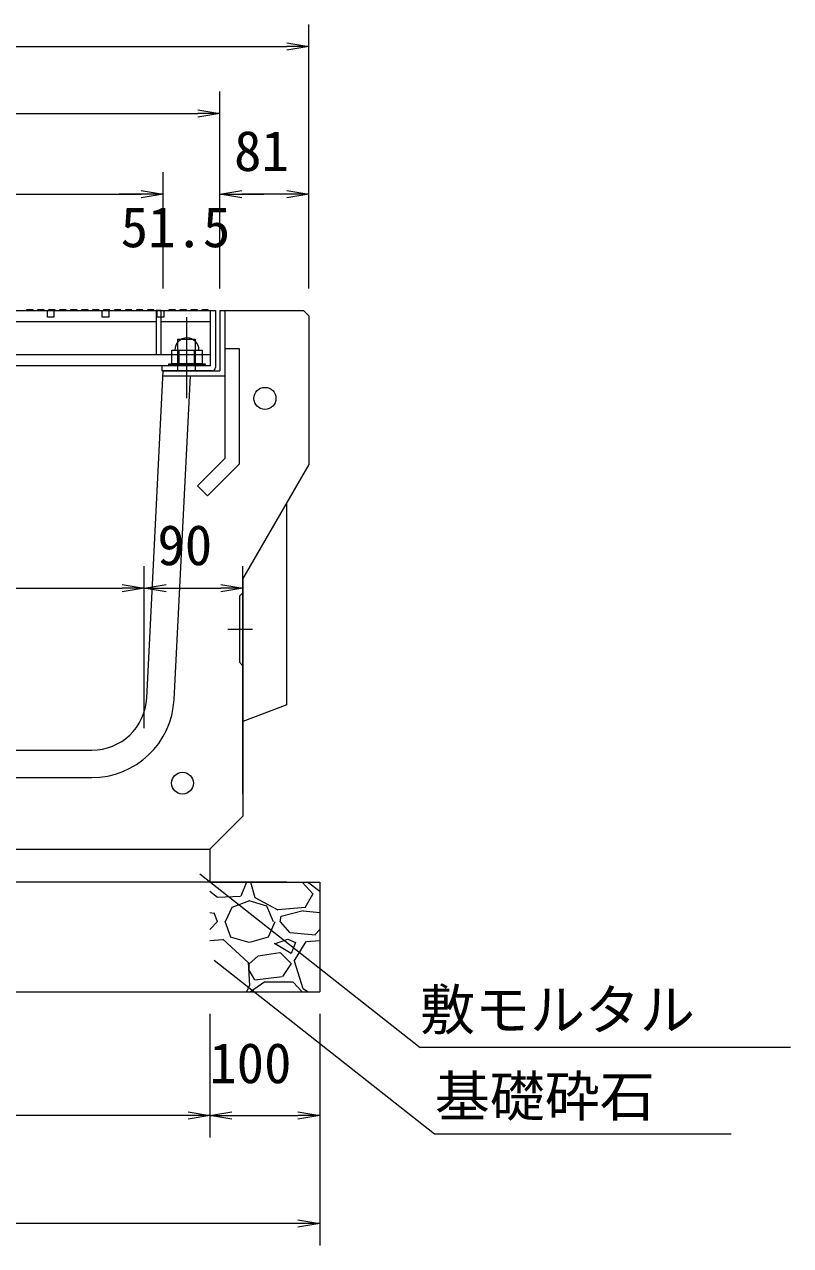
# Model space of a CAD drawing. Units: millimetres, scale not verified. Extents: x 0 to 84100, y 0 to 59400.
# Drawn here: x 17187 to 20674, y 46701 to 52256 of the extents above; entities that cross this region are included whole.
import ezdxf
from ezdxf.enums import TextEntityAlignment as Align

# ---------------------------------------------------------------- set-up
doc = ezdxf.new("R2010")
doc.units = ezdxf.units.MM
doc.header["$LTSCALE"] = 100
for name, color, linetype, lineweight in [('D-STR-DIM（寸法）', 7, 'Continuous', 18), ('D-STR-HTXT（旗揚げ）', 7, 'Continuous', 18), ('D-STR-STR1（構造物）', 7, 'Continuous', 18), ('D-STR-STRn（構造物）', 7, 'Continuous', 18), ('D-STR（構造物外形線）', 1, 'Continuous', 18)]:
    doc.layers.add(name, color=color, linetype=linetype, lineweight=lineweight)
doc.layers.add('D-STR-TXT（文字）', color=7, linetype='Continuous')
doc.styles.add('ＭＳ ゴシック', font='')
doc.styles.get('ＭＳ ゴシック').set_extended_font_data('MS Gothic')

msp = doc.modelspace()

# ---------------------------------------------------------------- linework, layer by layer
at = {"layer": 'D-STR-DIM（寸法）'}
for p, q in [((18481.4, 51054.4), (18481.4, 52255.7)), ((18381.4, 52172.4), (18481.4, 52155.7)), ((15731.4, 52155.7), (18381.4, 52155.7)), ((18481.4, 52155.7), (18381.4, 52139.1)), ((18481.4, 52155.7), (18381.4, 52155.7)), ((18076.4, 51054.4), (18076.4, 51951)), ((16136.4, 51851), (17976.4, 51851)), ((17976.4, 51867.6), (18076.4, 51851)), ((18076.4, 51851), (17976.4, 51834.3)), ((18076.4, 51851), (17976.4, 51851)), ((17818.9, 51054.4), (17818.9, 51583.9)), ((17818.9, 51054.4), (17818.9, 51583.9)), ((18076.4, 51054.4), (18076.4, 51583.9)), ((18076.4, 51054.4), (18076.4, 51583.9)), ((18481.4, 51054.4), (18481.4, 51583.9)), ((17718.9, 51500.6), (17818.9, 51483.9)), ((17718.9, 51500.6), (17818.9, 51483.9)), ((18076.4, 51483.9), (18176.4, 51500.6)), ((18076.4, 51483.9), (18176.4, 51500.6)), ((18381.4, 51500.6), (18481.4, 51483.9)), ((16393.9, 51483.9), (17718.9, 51483.9)), ((17718.9, 51483.9), (17618.9, 51483.9)), ((17818.9, 51483.9), (17718.9, 51467.3)), ((17818.9, 51483.9), (17718.9, 51483.9)), ((17818.9, 51483.9), (17718.9, 51467.3)), ((17818.9, 51483.9), (17718.9, 51483.9)), ((18176.4, 51467.3), (18076.4, 51483.9)), ((18076.4, 51483.9), (18176.4, 51483.9)), ((18176.4, 51467.3), (18076.4, 51483.9)), ((18076.4, 51483.9), (18176.4, 51483.9)), ((18176.4, 51483.9), (18276.4, 51483.9)), ((18381.4, 51483.9), (18176.4, 51483.9)), ((18481.4, 51483.9), (18381.4, 51467.3)), ((18481.4, 51483.9), (18381.4, 51483.9)), ((17731.4, 49054.4), (17731.4, 49791)), ((17731.4, 49054.4), (17731.4, 49791)), ((18181.4, 48754.4), (18181.4, 49791)), ((16481.4, 49691), (17631.4, 49691)), ((17631.4, 49707.6), (17731.4, 49691)), ((17731.4, 49691), (17631.4, 49674.3)), ((17731.4, 49691), (17631.4, 49691)), ((17731.4, 49691), (17831.4, 49707.6)), ((17831.4, 49674.3), (17731.4, 49691)), ((17731.4, 49691), (17831.4, 49691)), ((17831.4, 49691), (18081.4, 49691)), ((18081.4, 49707.6), (18181.4, 49691)), ((18181.4, 49691), (18081.4, 49674.3)), ((18181.4, 49691), (18081.4, 49691)), ((18031.4, 47754.4), (18031.4, 47193.2)), ((18031.4, 47754.4), (18031.4, 47193.2)), ((18531.4, 47754.4), (18531.4, 47193.2)), ((18531.4, 47754.4), (18531.4, 46700.9)), ((17931.4, 47293.2), (16181.4, 47293.2)), ((17931.4, 47309.9), (18031.4, 47293.2)), ((18031.4, 47293.2), (17931.4, 47276.6)), ((18031.4, 47293.2), (17931.4, 47293.2)), ((18031.4, 47293.2), (18131.4, 47309.9)), ((18131.4, 47276.6), (18031.4, 47293.2)), ((18031.4, 47293.2), (18131.4, 47293.2)), ((18131.4, 47293.2), (18431.4, 47293.2)), ((18431.4, 47309.9), (18531.4, 47293.2)), ((18531.4, 47293.2), (18431.4, 47276.6)), ((18531.4, 47293.2), (18431.4, 47293.2)), ((18431.4, 46800.9), (15681.4, 46800.9)), ((18431.4, 46817.5), (18531.4, 46800.9)), ((18531.4, 46800.9), (18431.4, 46784.2)), ((18531.4, 46800.9), (18431.4, 46800.9))]:
    msp.add_line(p, q, dxfattribs=at)
at = {"layer": 'D-STR-HTXT（旗揚げ）'}
for p, q in [((17985.3, 48391.2), (18988, 47602.1)), ((18050.8, 47998.8), (19053.4, 47209.6)), ((20673.6, 47602.1), (18988, 47602.1)), ((20402.5, 47208.3), (19055.1, 47208.3))]:
    msp.add_line(p, q, dxfattribs=at)
at = {"layer": 'D-STR-STR1（構造物）'}
for p, q in [((16326.4, 50954.4), (17786.4, 50954.4)), ((17196.4, 50957.9), (17196.4, 50954.4)), ((17226.4, 50957.9), (17196.4, 50957.9)), ((17226.4, 50954.4), (17226.4, 50957.9)), ((17246.4, 50957.9), (17246.4, 50954.4)), ((17276.4, 50957.9), (17246.4, 50957.9)), ((17276.4, 50954.4), (17276.4, 50957.9)), ((17291.4, 50924.4), (17291.4, 50954.4)), ((17291.4, 50954.4), (17321.4, 50954.4)), ((17296.4, 50957.9), (17296.4, 50954.4)), ((17326.4, 50957.9), (17296.4, 50957.9)), ((17321.4, 50954.4), (17321.4, 50924.4)), ((17326.4, 50954.4), (17326.4, 50957.9)), ((17346.4, 50957.9), (17346.4, 50954.4)), ((17376.4, 50957.9), (17346.4, 50957.9)), ((17376.4, 50954.4), (17376.4, 50957.9)), ((17396.4, 50957.9), (17396.4, 50954.4)), ((17426.4, 50957.9), (17396.4, 50957.9)), ((17426.4, 50954.4), (17426.4, 50957.9)), ((17446.4, 50957.9), (17446.4, 50954.4)), ((17476.4, 50957.9), (17446.4, 50957.9)), ((17476.4, 50954.4), (17476.4, 50957.9)), ((17496.4, 50957.9), (17496.4, 50954.4)), ((17526.4, 50957.9), (17496.4, 50957.9)), ((17526.4, 50954.4), (17526.4, 50957.9)), ((17541.4, 50924.4), (17541.4, 50954.4)), ((17541.4, 50954.4), (17571.4, 50954.4)), ((17546.4, 50957.9), (17546.4, 50954.4)), ((17576.4, 50957.9), (17546.4, 50957.9)), ((17571.4, 50954.4), (17571.4, 50924.4)), ((17576.4, 50954.4), (17576.4, 50957.9)), ((17596.4, 50957.9), (17596.4, 50954.4)), ((17626.4, 50957.9), (17596.4, 50957.9)), ((17626.4, 50954.4), (17626.4, 50957.9)), ((17646.4, 50957.9), (17646.4, 50954.4)), ((17676.4, 50957.9), (17646.4, 50957.9)), ((17676.4, 50954.4), (17676.4, 50957.9)), ((17696.4, 50957.9), (17696.4, 50954.4)), ((17726.4, 50957.9), (17696.4, 50957.9)), ((17726.4, 50954.4), (17726.4, 50957.9)), ((17746.4, 50957.9), (17746.4, 50954.4)), ((17776.4, 50957.9), (17746.4, 50957.9)), ((17776.4, 50954.4), (17776.4, 50957.9)), ((17808.9, 50954.4), (17786.4, 50954.4)), ((17786.4, 50954.4), (17786.4, 50754.4)), ((17791.4, 50924.4), (17791.4, 50954.4)), ((17791.4, 50954.4), (17821.4, 50954.4)), ((17808.9, 50954.4), (18033.9, 50954.4)), ((17808.9, 50754.4), (17808.9, 50954.4)), ((17821.4, 50954.4), (17821.4, 50924.4)), ((17843.9, 50957.9), (17843.9, 50954.4)), ((17873.9, 50957.9), (17843.9, 50957.9)), ((17873.9, 50954.4), (17873.9, 50957.9)), ((17893.9, 50957.9), (17893.9, 50954.4)), ((17923.9, 50957.9), (17893.9, 50957.9)), ((17923.9, 50954.4), (17923.9, 50957.9)), ((17943.9, 50957.9), (17943.9, 50954.4)), ((17973.9, 50957.9), (17943.9, 50957.9)), ((17973.9, 50954.4), (17973.9, 50957.9)), ((17993.9, 50957.9), (17993.9, 50954.4)), ((18023.9, 50957.9), (17993.9, 50957.9)), ((18023.9, 50954.4), (18023.9, 50957.9)), ((18033.9, 50954.4), (18056.4, 50954.4)), ((18033.9, 50704.4), (18033.9, 50954.4)), ((18056.4, 50954.4), (18056.4, 50694.4)), ((16326.4, 50904.4), (17786.4, 50904.4)), ((17321.4, 50924.4), (17291.4, 50924.4)), ((17571.4, 50924.4), (17541.4, 50924.4)), ((17821.4, 50924.4), (17791.4, 50924.4)), ((17808.9, 50904.4), (18033.9, 50904.4)), ((17923.9, 50924.2), (17923.9, 50555.4)), ((17857.1, 50774.4), (17995.7, 50774.4)), ((17857.1, 50711.9), (17857.1, 50774.4)), ((17891.8, 50711.9), (17891.8, 50774.4)), ((17961.1, 50711.9), (17961.1, 50774.4)), ((17995.7, 50774.4), (17995.7, 50711.9)), ((16326.4, 50754.4), (17786.4, 50754.4)), ((17786.4, 50754.4), (17808.9, 50754.4)), ((17808.9, 50754.4), (18033.9, 50754.4)), ((16326.4, 50704.4), (17786.4, 50704.4)), ((17786.4, 50704.4), (17808.9, 50704.4)), ((17808.9, 50704.4), (18033.9, 50704.4)), ((17813.9, 50704.4), (18033.9, 50704.4)), ((17813.9, 50679.4), (17813.9, 50704.4)), ((18041.4, 50679.4), (17813.9, 50679.4)), ((17843.9, 50711.9), (18008.9, 50711.9)), ((17843.9, 50704.4), (17843.9, 50711.9)), ((17926.4, 50704.4), (17843.9, 50704.4)), ((17995.7, 50711.9), (17857.1, 50711.9)), ((18008.9, 50704.4), (17926.4, 50704.4)), ((18008.9, 50711.9), (18008.9, 50704.4)), ((18181.4, 49670.4), (18165.4, 49654.4)), ((18165.4, 49654.4), (18165.4, 49354.4)), ((18112, 49504.4), (18224.6, 49504.4)), ((18165.4, 49354.4), (18181.4, 49338.4))]:
    msp.add_line(p, q, dxfattribs=at)
for centre, radius, start, end in [((17926.4, 50774.4), 55, 0, 180), ((18041.4, 50694.4), 15, 270, 0)]:
    msp.add_arc(centre, radius, start, end, dxfattribs=at)
at = {"layer": 'D-STR-STRn（構造物）'}
for p, q in [((18031.4, 48504.4), (18031.4, 48354.4)), ((18381.4, 48354.4), (16081.4, 48354.4)), ((18031.4, 48354.4), (18531.4, 48354.4)), ((18198.3, 48354.4), (18171.4, 48290.3)), ((18215.4, 48354.1), (18235.4, 48284.1)), ((18500.5, 48299.2), (18450.9, 48354.4)), ((18531.4, 48310.9), (18475.1, 48354.4)), ((18531.4, 48354.4), (18531.4, 47854.4)), ((18065.5, 48284.5), (18031.4, 48310.9)), ((18170.8, 48288.9), (18065.8, 48283.9)), ((18235.3, 48283.8), (18340.3, 48228.8)), ((18464.6, 48238.9), (18499.6, 48298.9)), ((18130.5, 48239), (18100.5, 48174)), ((18210.7, 48269.1), (18130.7, 48239.1)), ((18290.5, 48244.1), (18210.5, 48269.1)), ((18320.7, 48174.1), (18290.7, 48244.1)), ((18340.9, 48230.2), (18465.9, 48240.2)), ((18355.7, 48199.4), (18455.7, 48224.4)), ((18455.1, 48223.6), (18531.4, 48215.5)), ((18031.4, 48215.5), (18050.1, 48213.6)), ((18031.4, 48138.4), (18065.7, 48175.8)), ((18065.7, 48174.3), (18050.7, 48214.3)), ((18125.7, 48104.4), (18100.7, 48174.4)), ((18326, 48174.3), (18296, 48104.3)), ((18350.5, 48173.8), (18355.5, 48198.8)), ((18350.5, 48174.2), (18395.5, 48124.2)), ((18395.9, 48124.4), (18510.9, 48114.4)), ((18510.7, 48115.8), (18531.4, 48138.4)), ((18031.4, 48088.7), (18090.4, 48093.6)), ((18090.4, 48094.1), (18205.4, 47989.1)), ((18210.3, 48078.8), (18125.3, 48103.8)), ((18295.9, 48103.8), (18210.9, 48078.8)), ((18325.4, 48074.2), (18385.4, 48094.2)), ((18400.7, 48029.3), (18325.7, 48074.3)), ((18385.6, 48094), (18420.6, 48079)), ((18420.7, 48079.1), (18400.7, 48029.1)), ((18414.4, 47994.4), (18469.4, 48084.4)), ((18470.4, 48083.6), (18531.4, 48088.7)), ((18209.5, 47983.1), (18249.5, 48018.1)), ((18250, 48019.4), (18350, 48034.4)), ((18350.6, 48034.1), (18400.6, 47984.1)), ((18455.5, 47869), (18415.5, 47994)), ((18205.8, 47989.4), (18210.8, 47884.4)), ((18235.4, 47909.2), (18210.4, 47954.2)), ((18210.5, 47954.2), (18210.5, 47984.2)), ((18400.7, 47984.3), (18360.7, 47924.3)), ((18211.4, 47885.3), (18198.3, 47854.4)), ((18280.7, 47900.3), (18215.7, 47855.3)), ((18360.4, 47923.9), (18235.4, 47908.9)), ((18410.5, 47899.2), (18280.5, 47899.2)), ((18450.9, 47854.4), (18410.5, 47899.2)), ((15581.4, 47854.4), (18531.4, 47854.4)), ((18475.1, 47854.4), (18455.5, 47869.5))]:
    msp.add_line(p, q, dxfattribs=at)
at = {"layer": 'D-STR（構造物外形線）'}
for p, q in [((18076.4, 50954.4), (18456.4, 50954.4)), ((18076.4, 50954.4), (18076.4, 50679.4)), ((18076.4, 50954.4), (18076.4, 50679.4)), ((18076.4, 50954.4), (18076.4, 50679.4)), ((18098.9, 50954.4), (18098.9, 50281.9)), ((18098.9, 50954.4), (18098.9, 50281.9)), ((18098.9, 50954.4), (18098.9, 50656.9)), ((18098.9, 50954.4), (18098.9, 50656.9)), ((18456.4, 50954.4), (18481.4, 50929.4)), ((18481.4, 50929.4), (18481.4, 50254.4)), ((17883.9, 50824.4), (17963.9, 50824.4)), ((17883.9, 50824.4), (17883.9, 50679.4)), ((17963.9, 50824.4), (17963.9, 50679.4)), ((18098.9, 50781.9), (18163.9, 50781.9)), ((18163.9, 50781.9), (18163.9, 50254.9)), ((17743.5, 49191.7), (17818.9, 50679.4)), ((17818.9, 50679.4), (18076.4, 50679.4)), ((17818.9, 50656.9), (18098.9, 50656.9)), ((17868.3, 49185.4), (17942.9, 50656.9)), ((18098.9, 50281.9), (17973.9, 50156.9)), ((18163.9, 50254.9), (18019.9, 50110.9)), ((18481.4, 50254.4), (18181.4, 49734.8)), ((17973.9, 50156.9), (18019.9, 50110.9)), ((18381.4, 49160.1), (18381.4, 50081.2)), ((18181.4, 49734.8), (18181.4, 48654.4)), ((18381.4, 49160.1), (18181.4, 49085.1)), ((17056.4, 48954.4), (17493.8, 48954.4)), ((17056.4, 48829.4), (17493.8, 48829.4)), ((18181.4, 48654.4), (18031.4, 48504.4)), ((17056.4, 48504.4), (18031.4, 48504.4))]:
    msp.add_line(p, q, dxfattribs=at)
for centre in [(18281.4, 50554.4), (17906.4, 48804.4)]:
    msp.add_circle(centre, 50, dxfattribs=at)
for radius in [250, 375]:
    msp.add_arc((17493.8, 49204.4), radius, 270, 357.0962, dxfattribs=at)

# ---------------------------------------------------------------- texts
at = {"layer": 'D-STR-DIM（寸法）', "style": 'ＭＳ ゴシック'}
for s, p in [('81', (18141.2, 51533.9)), ('51.5', (17625.3, 51187.2)), ('90', (17792.1, 49741)), ('100', (18028.2, 47384.6))]:
    msp.add_text(s, height=183.3, dxfattribs=at).set_placement(p, align=Align.BOTTOM_LEFT)
at = {"layer": 'D-STR-TXT（文字）', "style": 'ＭＳ ゴシック'}
for s, p in [('敷モルタル', (18988, 47627.3)), ('基礎砕石', (19055.1, 47233.6))]:
    msp.add_text(s, height=183.3, dxfattribs=at).set_placement(p, align=Align.BOTTOM_LEFT)

doc.saveas('drawing.dxf')
